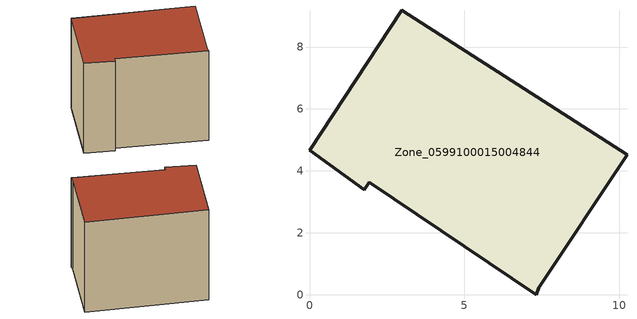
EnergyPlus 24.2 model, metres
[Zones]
Zone_0599100015004844
 floor ground (C_G): 0,4.67 2.99,9.19 10.26,4.52 7.4,0.22 7.32,0 1.94,3.62 1.76,3.39 z0.85
 wall outside (C_F): 2.99,9.19 0,4.67 1.76,3.39 1.94,3.62 7.32,0 7.4,0.22 10.26,4.52 2.99,9.19 z0.85:8.37
 roof outside (C_R): 1.94,3.62 7.32,0 7.4,0.22 10.26,4.52 2.99,9.19 0,4.67 1.76,3.39 z8.37
[BUILDING]
Pand.0599100015004844: North Axis=0; Terrain=City; Loads Convergence Tolerance Value=0.04; Temperature Convergence Tolerance Value=0.4; Solar Distribution=FullExterior; Maximum Number of Warmup Days=25; Minimum Number of Warmup Days=1
[Site:Location]
Rotterdam.The.Hague.AP_ZH_NLD Design_Conditions: Latitude=51.96; Longitude=4.45; Time Zone=1; Elevation=-4.5
[SITE:GROUNDTEMPERATURE:BUILDINGSURFACE]
18, 18, 18, 18, 18, 18, 18, 18, 18, 18, 18, 18
[MATERIAL] Thermal Absorptance=0.9; Solar Absorptance=0.7; Visible Absorptance=0.7
Name | Roughness | Thickness | Conductivity | Density | Specific Heat
G.TI.1975-1991 | MediumSmooth | 0.15 | 0.288461 | 540 | 1210
F.TI.1975-1991 | Rough | 0.3 | 0.230769 | 1920 | 840
R.TI.1975-1991 | MediumRough | 0.2 | 0.153846 | 1500 | 1000
[CONSTRUCTION]
C_G: G.TI.1975-1991
C_F: F.TI.1975-1991
C_R: R.TI.1975-1991
[ZONE]
Zone_0599100015004844: Type=1; Multiplier=1; Ceiling Height=Autocalculate; Volume=Autocalculate; Floor Area=autocalculate; Part of Total Floor Area=Yes
[ZONEINFILTRATION:DESIGNFLOWRATE]
Infil_Zone_0599100015004844: Zone or ZoneList or Space or SpaceList=Zone_0599100015004844; Schedule=AlwaysOn; Design Flow Rate Calculation Method=Flow/Area; Flow Rate per Floor Area=0.003; Constant Term Coefficient=1; Temperature Term Coefficient=0; Velocity Term Coefficient=0; Velocity Squared Term Coefficient=0
[HVACTEMPLATE:ZONE:IDEALLOADSAIRSYSTEM]
Zone_0599100015004844: Maximum Heating Supply Air Temperature=50; Minimum Cooling Supply Air Temperature=13; Maximum Heating Supply Air Humidity Ratio=0.0156; Minimum Cooling Supply Air Humidity Ratio=0.0077; Heating Limit=NoLimit; Cooling Limit=NoLimit; Dehumidification Control Type=ConstantSensibleHeatRatio; Cooling Sensible Heat Ratio=0.7; Dehumidification Setpoint=60; Humidification Control Type=None; Humidification Setpoint=30; Outdoor Air Method=None; Outdoor Air Flow Rate per Person=0.00944; Outdoor Air Flow Rate per Zone Floor Area=0; Outdoor Air Flow Rate per Zone=0; Demand Controlled Ventilation Type=None; Outdoor Air Economizer Type=NoEconomizer; Heat Recovery Type=None; Sensible Heat Recovery Effectiveness=0.7; Latent Heat Recovery Effectiveness=0.65
[ZONECONTROL:THERMOSTAT]
ThermostatControl_Zone_0599100015004844: Zone or ZoneList=Zone_0599100015004844; Control Type Schedule=DualSetpointControlType; Control 1=Thermostat_Zone_0599100015004844; Temperature Difference Between Cutout And Setpoint=0
[THERMOSTATSETPOINT:DUALSETPOINT]
Thermostat_Zone_0599100015004844: Heating Setpoint Temperature Schedule=HeatingSetpoint_Zone_0599100015004844; Cooling Setpoint Temperature Schedule=CoolingSetpoint_Zone_0599100015004844
[SCHEDULE:COMPACT]
HeatingSetpoint_Zone_0599100015004844: Through: 12/31, For: AllDays, Until: 24:00, 21
CoolingSetpoint_Zone_0599100015004844: Through: 12/31, For: AllDays, Until: 24:00, 24
DualSetpointControlType: Through: 12/31, For: AllDays, Until: 24:00, 4
AlwaysOn: Through: 12/31, For: AllDays, Until: 24:00, 1
